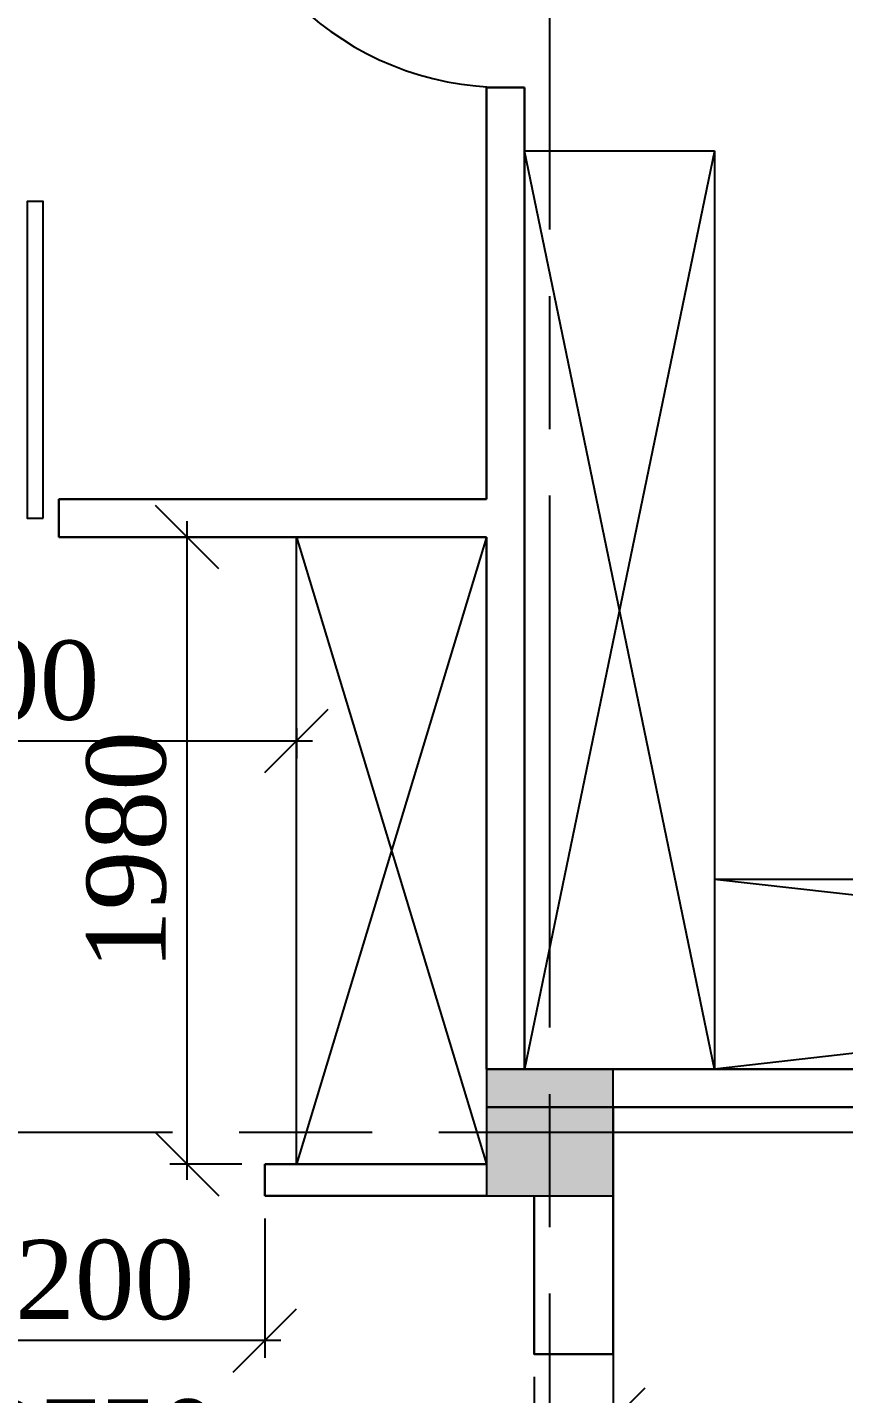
# Model space of a CAD drawing. Header units: inches. Extents: x 2870606 to 3671143, y -733551 to -473558.
# Drawn here: x 3280192 to 3282770, y -513248 to -508934 of the extents above; entities that cross this region are included whole.
import ezdxf

# ---------------------------------------------------------------- set-up
doc = ezdxf.new("R2010")
doc.units = ezdxf.units.IN
doc.header["$MEASUREMENT"] = 0
doc.linetypes.add('ACAD_ISO08W100', pattern=[36, 24, -3, 6, -3])
doc.styles.add('J~stule', font='dutch.ttf')
doc.dimstyles.new('J~style', dxfattribs={"dimscale": 100, "dimtxt": 2.5, "dimasz": 2, "dimexe": 0.55, "dimexo": 0.725, "dimtad": 1, "dimdec": 0, "dimdsep": 46, "dimtxsty": 'J~stule', "dimblk": 'OBLIQUE', "dimcen": 2, "dimdle": 0.5, "dimadec": 0, "dimazin": 0, "dimtfac": 1, "dimtdec": 0, "dimtmove": 0, "dimatfit": 3, "dimfxl": 1, "dimarcsym": 0})

# ---------------------------------------------------------------- blocks, each defined once
blk = doc.blocks.new('_Oblique')
at = {"color": 0, "linetype": 'ByBlock', "lineweight": -2}
blk.add_line((-0.5, -0.5), (0.5, 0.5), dxfattribs=at)
blk = doc.blocks.new('*D375')
at = {"color": 0, "lineweight": -2, "transparency": 16777216}
for p, q in [((3279742.2, -512695.6), (3279742.2, -513135.6)), ((3280942.2, -512695.6), (3280942.2, -513135.6)), ((3280992.2, -513080.6), (3279692.2, -513080.6))]:
    blk.add_line(p, q, dxfattribs=at)
at = {"layer": 'Defpoints', "color": 0, "lineweight": 35, "transparency": 16777216}
for p in [(3279742.2, -512623.1), (3280942.2, -512623.1, 58.9), (3279742.2, -513080.6)]:
    blk.add_point(p, dxfattribs=at)
at = {"color": 0, "lineweight": -2, "transparency": 16777216, "xscale": 200, "yscale": 200, "zscale": 200, "rotation": 180}
blk.add_blockref('_Oblique', (3279742.2, -513080.6), dxfattribs=at)
at = {"color": 0, "lineweight": -2, "transparency": 16777216, "xscale": 200, "yscale": 200, "zscale": 200}
blk.add_blockref('_Oblique', (3280942.2, -513080.6), dxfattribs=at)
at = {"color": 0, "transparency": 16777216, "insert": (3280342.2, -512889.7), "char_height": 250, "attachment_point": 5, "style": 'J~stule'}
blk.add_mtext('1200', dxfattribs=at)
blk = doc.blocks.new('*D377')
at = {"color": 0, "lineweight": -2, "transparency": 16777216}
for p, q in [((3280696.8, -512573.1), (3280696.8, -510493.1)), ((3280869.7, -510543.1), (3280641.8, -510543.1)), ((3280869.7, -512523.1), (3280641.8, -512523.1))]:
    blk.add_line(p, q, dxfattribs=at)
at = {"layer": 'Defpoints', "color": 0, "lineweight": 35, "transparency": 16777216}
for p in [(3280696.8, -510543.1), (3280942.2, -510543.1), (3280942.2, -512523.1, 58.9)]:
    blk.add_point(p, dxfattribs=at)
at = {"color": 0, "lineweight": -2, "transparency": 16777216, "xscale": 200, "yscale": 200, "zscale": 200}
for p, rotation in [((3280696.8, -510543.1), 90), ((3280696.8, -512523.1), 270)]:
    blk.add_blockref('_Oblique', p, dxfattribs=dict(at, rotation=rotation))
at = {"color": 0, "transparency": 16777216, "insert": (3280505.7, -511533.1), "char_height": 250, "attachment_point": 5, "rotation": 90, "style": 'J~stule'}
blk.add_mtext('1980', dxfattribs=at)
blk = doc.blocks.new('*D378')
at = {"color": 0, "lineweight": -2, "transparency": 16777216}
for p, q in [((3279042.2, -511147.1), (3279042.2, -511242.1)), ((3281042.2, -511146.5), (3281042.2, -511242.1)), ((3278992.2, -511187.1), (3281092.2, -511187.1))]:
    blk.add_line(p, q, dxfattribs=at)
at = {"layer": 'Defpoints', "color": 0, "lineweight": 35, "transparency": 16777216}
for p in [(3279042.2, -511074.6), (3281042.2, -511074, 24.1), (3281042.2, -511187.1)]:
    blk.add_point(p, dxfattribs=at)
at = {"color": 0, "lineweight": -2, "transparency": 16777216, "xscale": 200, "yscale": 200, "zscale": 200, "rotation": 180}
blk.add_blockref('_Oblique', (3279042.2, -511187.1), dxfattribs=at)
at = {"color": 0, "lineweight": -2, "transparency": 16777216, "xscale": 200, "yscale": 200, "zscale": 200}
blk.add_blockref('_Oblique', (3281042.2, -511187.1), dxfattribs=at)
at = {"color": 0, "transparency": 16777216, "insert": (3280042.2, -510997.1), "char_height": 250, "attachment_point": 5, "style": 'J~stule'}
blk.add_mtext('2000', dxfattribs=at)
blk = doc.blocks.new('*D448')
at = {"color": 0, "lineweight": -2, "transparency": 16777216}
for p, q in [((3282042.2, -512695.6), (3282042.2, -513385.4)), ((3287642.2, -512695.6), (3287642.2, -513385.4)), ((3281992.2, -513330.4), (3287692.2, -513330.4))]:
    blk.add_line(p, q, dxfattribs=at)
at = {"layer": 'Defpoints', "color": 0, "lineweight": 35, "transparency": 16777216}
for p in [(3282042.2, -512623.1), (3287642.2, -512623.1), (3287642.2, -513330.4)]:
    blk.add_point(p, dxfattribs=at)
at = {"color": 0, "lineweight": -2, "transparency": 16777216, "xscale": 200, "yscale": 200, "zscale": 200, "rotation": 180}
blk.add_blockref('_Oblique', (3282042.2, -513330.4), dxfattribs=at)
at = {"color": 0, "lineweight": -2, "transparency": 16777216, "xscale": 200, "yscale": 200, "zscale": 200}
blk.add_blockref('_Oblique', (3287642.2, -513330.4), dxfattribs=at)
at = {"color": 0, "transparency": 16777216, "insert": (3284842.2, -513137.7), "char_height": 250, "attachment_point": 5, "style": 'J~stule'}
blk.add_mtext('5600', dxfattribs=at)
blk = doc.blocks.new('*D452')
at = {"color": 0, "lineweight": -2, "transparency": 16777216}
for p, q in [((3279042.2, -513085.6), (3279042.2, -513640.9)), ((3281792.2, -513195.6), (3281792.2, -513640.9)), ((3281842.2, -513585.9), (3278992.2, -513585.9))]:
    blk.add_line(p, q, dxfattribs=at)
at = {"layer": 'Defpoints', "color": 0, "lineweight": 35, "transparency": 16777216}
for p in [(3279042.2, -513013.1), (3281792.2, -513123.1), (3279042.2, -513585.9)]:
    blk.add_point(p, dxfattribs=at)
at = {"color": 0, "lineweight": -2, "transparency": 16777216, "xscale": 200, "yscale": 200, "zscale": 200, "rotation": 180}
blk.add_blockref('_Oblique', (3279042.2, -513585.9), dxfattribs=at)
at = {"color": 0, "lineweight": -2, "transparency": 16777216, "xscale": 200, "yscale": 200, "zscale": 200}
blk.add_blockref('_Oblique', (3281792.2, -513585.9), dxfattribs=at)
at = {"color": 0, "transparency": 16777216, "insert": (3280417.2, -513393.2), "char_height": 250, "attachment_point": 5, "style": 'J~stule'}
blk.add_mtext('2750', dxfattribs=at)

msp = doc.modelspace()

# ---------------------------------------------------------------- hatches: boundary and pattern name
h = msp.add_hatch(color=256)
h.dxf.hatch_style = 1
h.paths.add_polyline_path([(3282042.2, -512623.13), (3282042.2, -512223.13), (3281642.2, -512223.13), (3281642.2, -512623.13)])

# ---------------------------------------------------------------- linework, layer by layer
at = {"color": 252, "linetype": 'ACAD_ISO08W100', "ltscale": 70}
for p, q in [((3281842.2, -524692.02), (3281842.2, -496403.85)), ((3290731.11, -512423.13), (3224837.42, -512423.13))]:
    msp.add_line(p, q, dxfattribs=at)
at = {"lineweight": 30}
for p, q in [((3281642.2, -509123.16), (3281642.2, -510423.13)), ((3281762.2, -509123.16), (3281642.2, -509123.16)), ((3281762.2, -509123.16), (3281762.2, -512223.13)), ((3280292.2, -510423.13), (3281642.2, -510423.13)), ((3280292.2, -510543.13), (3280292.2, -510423.13)), ((3280292.2, -510543.13), (3281642.2, -510543.13)), ((3281642.2, -510543.13), (3281642.2, -512223.13)), ((3281642.2, -512223.13), (3287642.2, -512223.13)), ((3281642.2, -512343.13), (3287642.2, -512343.13)), ((3281642.2, -512523.13, 58.88), (3280942.16, -512523.13, 58.88)), ((3280942.16, -512523.13, 58.88), (3280942.16, -512623.13, 58.88)), ((3281642.2, -512623.13, 58.88), (3280942.16, -512623.13, 58.88))]:
    msp.add_line(p, q, dxfattribs=at)
for p, q in [((3281762.2, -509323.16), (3282362.2, -509323.16)), ((3282362.2, -509323.16), (3281762.2, -512223.13)), ((3282362.2, -512223.13), (3281762.2, -509323.16)), ((3282362.2, -509323.16), (3282362.2, -512223.13)), ((3281042.2, -512523.13, 58.88), (3281042.2, -510543.13, 11.29)), ((3282362.2, -511623.13), (3287642.2, -511623.13)), ((3287642.2, -511623.13), (3282362.2, -512223.13)), ((3282362.2, -511623.13), (3287642.2, -512223.13)), ((3281042.2, -512523.13, 58.88), (3281642.2, -512523.13, 58.88))]:
    msp.add_line(p, q)
for points in [[(3280242.2, -510483.13), (3280242.2, -509483.13), (3280192.2, -509483.13), (3280192.2, -510483.13)], [(3281642.2, -512223.13), (3281642.2, -512623.13), (3282042.2, -512623.13), (3282042.2, -512223.13)]]:
    msp.add_lwpolyline(points, close=True)
at = {"elevation": 58.88}
msp.add_lwpolyline([(3281042.2, -510543.13), (3281642.2, -512523.13)], dxfattribs=at)
msp.add_lwpolyline([(3281642.2, -510543.13), (3281042.2, -512523.13)])
at = {"lineweight": 30}
msp.add_lwpolyline([(3281792.2, -512623.13), (3281792.2, -513123.13), (3282042.2, -513123.13), (3282042.2, -512343.13)], dxfattribs=at)
msp.add_arc((3281702.2, -508173.16), 950, 183.01696, 270)

# ---------------------------------------------------------------- dimensions: what is measured, and where the dimension line sits
dim = msp.add_linear_dim(base=(3280696.77, -510543.13), p1=(3280942.16, -512523.13, 58.88), p2=(3280942.16, -510543.13), angle=90, dimstyle='J~style', override={"dimdec": 1, "dimtdec": 1})
dim.commit()
dim.dimension.update_dxf_attribs({"geometry": '*D377', "text_midpoint": (3280505.72, -511533.13)})
for base, p1, p2, picture, middle in [((3281042.2, -511187.11), (3279042.2, -511074.61), (3281042.2, -511074.03, 24.05), '*D378', (3280042.2, -510997.09)), ((3279742.2, -513080.57), (3280942.16, -512623.13, 58.88), (3279742.2, -512623.13), '*D375', (3280342.18, -512889.69)), ((3287642.2, -513330.37), (3282042.2, -512623.13), (3287642.2, -512623.13), '*D448', (3284842.2, -513137.66)), ((3279042.2, -513585.9), (3281792.2, -513123.13), (3279042.2, -513013.11), '*D452', (3280417.2, -513393.2))]:
    dim = msp.add_linear_dim(base=base, p1=p1, p2=p2, dimstyle='J~style', override={"dimdec": 1, "dimtdec": 1})
    dim.commit()
    dim.dimension.update_dxf_attribs({"geometry": picture, "text_midpoint": middle})

doc.saveas('drawing.dxf')
